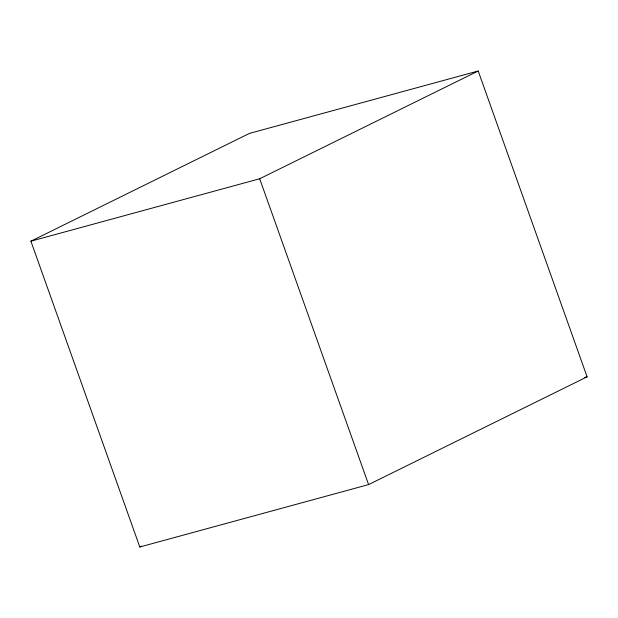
<?xml version="1.0" encoding="UTF-8"?>
<svg xmlns="http://www.w3.org/2000/svg" width="618" height="618" viewBox="0 0 618 618"><rect width="100%" height="100%" fill="white"/><g stroke="black" fill="none" stroke-linecap="round" stroke-linejoin="round"><path stroke-width="0.93" d="M30.9 241.174L249.409 133.411L478.201 71L587.1 376.825L368.591 484.589L139.799 547L30.9 241.174L259.691 178.764L478.201 71M139.799 547L141.53 546.15M584.311 377.583L587.1 376.825M259.691 178.764L368.591 484.589"/></g></svg>
